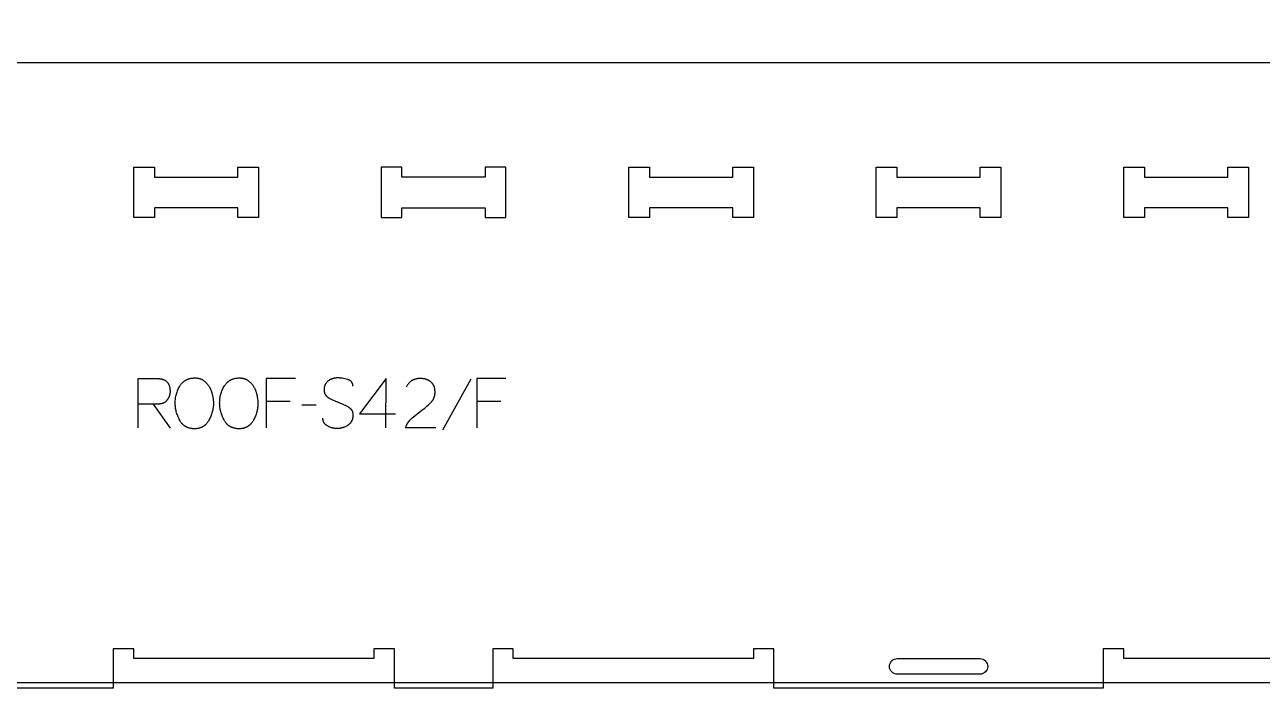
# Model space of a CAD drawing. Extents: x -13885 to -10701, y -84343 to -75479.
# Drawn here: x -12297 to -11547, y -78726 to -78324 of the extents above; entities that cross this region are included whole.
import ezdxf

# ---------------------------------------------------------------- set-up
doc = ezdxf.new("R2010")
doc.units = 0
for name, color, linetype in [('0_SHEET_SPRUCEPLY_2440X122', 1, 'CONTINUOUS'), ('1_ANYTOOL_1MMDEEP_LABELS_S', 2, 'CONTINUOUS'), ('3_ANYTOOL_CUTTHROUGH_INSID', 4, 'CONTINUOUS'), ('4_ANYTOOL_CUTTHROUGH_OUTSI', 5, 'CONTINUOUS')]:
    doc.layers.add(name, color=color, linetype=linetype)

msp = doc.modelspace()

# ---------------------------------------------------------------- linework, layer by layer
at = {"layer": '0_SHEET_SPRUCEPLY_2440X122'}
msp.add_lwpolyline([(-13513.11, -77502.96), (-13513.11, -78722.96), (-11073.11, -78722.96), (-11073.11, -77502.96)], close=True, dxfattribs=at)
at = {"layer": '1_ANYTOOL_1MMDEEP_LABELS_S'}
for points in [[(-12228.06, -78568.49), (-12228.06, -78538.49), (-12216.7, -78538.49), (-12216.21, -78538.5), (-12215.73, -78538.52), (-12215.5, -78538.54), (-12215.27, -78538.56), (-12215.05, -78538.59), (-12214.83, -78538.61), (-12214.61, -78538.65), (-12214.4, -78538.68), (-12214.19, -78538.72), (-12213.99, -78538.77), (-12213.79, -78538.81), (-12213.59, -78538.87), (-12213.4, -78538.92), (-12213.21, -78538.98), (-12213.03, -78539.04), (-12212.84, -78539.11), (-12212.67, -78539.18), (-12212.49, -78539.26), (-12212.32, -78539.34), (-12212.16, -78539.42), (-12212, -78539.5), (-12211.84, -78539.59), (-12211.69, -78539.69), (-12211.54, -78539.79), (-12211.39, -78539.89), (-12211.25, -78539.99), (-12211.11, -78540.1), (-12210.98, -78540.21), (-12210.85, -78540.33), (-12210.72, -78540.45), (-12210.6, -78540.58), (-12210.48, -78540.7), (-12210.36, -78540.84), (-12210.25, -78540.97), (-12210.15, -78541.11), (-12210.04, -78541.26), (-12209.94, -78541.4), (-12209.85, -78541.55), (-12209.76, -78541.71), (-12209.67, -78541.87), (-12209.58, -78542.03), (-12209.5, -78542.2), (-12209.43, -78542.37), (-12209.36, -78542.54), (-12209.29, -78542.72), (-12209.22, -78542.9), (-12209.16, -78543.09), (-12209.11, -78543.28), (-12209.06, -78543.47), (-12209.01, -78543.67), (-12208.96, -78543.87), (-12208.92, -78544.07), (-12208.88, -78544.28), (-12208.85, -78544.5), (-12208.82, -78544.71), (-12208.8, -78544.93), (-12208.78, -78545.16), (-12208.76, -78545.38), (-12208.73, -78545.85), (-12208.73, -78546.33), (-12208.73, -78546.51), (-12208.73, -78546.69), (-12208.74, -78546.86), (-12208.75, -78547.03), (-12208.77, -78547.21), (-12208.79, -78547.38), (-12208.81, -78547.55), (-12208.84, -78547.72), (-12208.87, -78547.89), (-12208.9, -78548.06), (-12208.94, -78548.22), (-12208.98, -78548.39), (-12209.02, -78548.55), (-12209.07, -78548.72), (-12209.12, -78548.88), (-12209.17, -78549.04), (-12209.23, -78549.21), (-12209.29, -78549.37), (-12209.35, -78549.53), (-12209.42, -78549.69), (-12209.49, -78549.84), (-12209.57, -78550), (-12209.65, -78550.16), (-12209.73, -78550.31), (-12209.81, -78550.47), (-12209.9, -78550.62), (-12209.99, -78550.77), (-12210.09, -78550.92), (-12210.19, -78551.07), (-12210.29, -78551.22), (-12210.4, -78551.37), (-12210.51, -78551.52), (-12210.62, -78551.66), (-12210.73, -78551.81), (-12210.85, -78551.94), (-12210.97, -78552.07), (-12211.09, -78552.2), (-12211.22, -78552.32), (-12211.34, -78552.44), (-12211.47, -78552.56), (-12211.6, -78552.67), (-12211.74, -78552.77), (-12211.87, -78552.87), (-12212.01, -78552.97), (-12212.15, -78553.06), (-12212.3, -78553.15), (-12212.44, -78553.23), (-12212.59, -78553.31), (-12212.74, -78553.38), (-12212.89, -78553.45), (-12213.05, -78553.52), (-12213.21, -78553.58), (-12213.37, -78553.64), (-12213.53, -78553.69), (-12213.69, -78553.73), (-12213.86, -78553.78), (-12214.03, -78553.82), (-12214.2, -78553.85), (-12214.38, -78553.88), (-12214.55, -78553.91), (-12214.73, -78553.93), (-12214.91, -78553.94), (-12215.1, -78553.96), (-12217.02, -78554.03), (-12219.06, -78554.05), (-12228.01, -78554.05)], [(-12132.78, -78538.49), (-12150.44, -78538.49), (-12150.44, -78568.49)], [(-12097.9, -78543.08), (-12097.9, -78542.89), (-12097.91, -78542.8), (-12097.91, -78542.7), (-12097.92, -78542.61), (-12097.93, -78542.52), (-12097.94, -78542.44), (-12097.95, -78542.35), (-12097.96, -78542.26), (-12097.98, -78542.18), (-12097.99, -78542.09), (-12098.01, -78542.01), (-12098.03, -78541.93), (-12098.05, -78541.85), (-12098.08, -78541.77), (-12098.1, -78541.69), (-12098.13, -78541.61), (-12098.16, -78541.53), (-12098.19, -78541.46), (-12098.22, -78541.38), (-12098.25, -78541.31), (-12098.29, -78541.23), (-12098.32, -78541.16), (-12098.36, -78541.09), (-12098.4, -78541.02), (-12098.44, -78540.95), (-12098.48, -78540.88), (-12098.53, -78540.82), (-12098.57, -78540.75), (-12098.62, -78540.69), (-12098.67, -78540.62), (-12098.72, -78540.56), (-12098.77, -78540.5), (-12098.82, -78540.44), (-12098.88, -78540.38), (-12098.94, -78540.32), (-12098.99, -78540.26), (-12099.05, -78540.2), (-12099.12, -78540.15), (-12099.18, -78540.09), (-12099.24, -78540.04), (-12099.31, -78539.99), (-12099.38, -78539.94), (-12099.45, -78539.89), (-12099.52, -78539.84), (-12099.59, -78539.79), (-12099.67, -78539.74), (-12099.74, -78539.69), (-12099.82, -78539.65), (-12099.9, -78539.6), (-12099.98, -78539.56), (-12100.06, -78539.52), (-12100.23, -78539.44), (-12100.41, -78539.36), (-12100.59, -78539.29), (-12100.78, -78539.22), (-12100.97, -78539.15), (-12101.18, -78539.09), (-12101.99, -78538.87), (-12102.79, -78538.68), (-12103.57, -78538.52), (-12104.34, -78538.38), (-12104.72, -78538.33), (-12105.1, -78538.28), (-12105.47, -78538.24), (-12105.84, -78538.21), (-12106.21, -78538.18), (-12106.57, -78538.16), (-12106.93, -78538.15), (-12107.28, -78538.15), (-12107.48, -78538.15), (-12107.67, -78538.16), (-12107.86, -78538.16), (-12108.06, -78538.18), (-12108.25, -78538.19), (-12108.43, -78538.21), (-12108.62, -78538.24), (-12108.81, -78538.26), (-12108.99, -78538.29), (-12109.18, -78538.33), (-12109.36, -78538.36), (-12109.54, -78538.4), (-12109.72, -78538.45), (-12109.9, -78538.5), (-12110.08, -78538.55), (-12110.25, -78538.6), (-12110.43, -78538.66), (-12110.6, -78538.72), (-12110.77, -78538.79), (-12110.94, -78538.86), (-12111.11, -78538.93), (-12111.28, -78539.01), (-12111.45, -78539.09), (-12111.61, -78539.17), (-12111.78, -78539.26), (-12111.94, -78539.35), (-12112.11, -78539.45), (-12112.27, -78539.54), (-12112.43, -78539.64), (-12112.58, -78539.75), (-12112.74, -78539.86), (-12112.9, -78539.97), (-12113.05, -78540.09), (-12113.2, -78540.2), (-12113.34, -78540.33), (-12113.48, -78540.45), (-12113.61, -78540.58), (-12113.74, -78540.71), (-12113.87, -78540.84), (-12113.99, -78540.98), (-12114.1, -78541.12), (-12114.21, -78541.26), (-12114.31, -78541.41), (-12114.41, -78541.56), (-12114.51, -78541.71), (-12114.6, -78541.86), (-12114.68, -78542.02), (-12114.76, -78542.18), (-12114.84, -78542.35), (-12114.91, -78542.51), (-12114.97, -78542.68), (-12115.03, -78542.86), (-12115.09, -78543.03), (-12115.14, -78543.21), (-12115.19, -78543.4), (-12115.23, -78543.58), (-12115.26, -78543.77), (-12115.3, -78543.96), (-12115.32, -78544.16), (-12115.34, -78544.35), (-12115.36, -78544.56), (-12115.37, -78544.76), (-12115.38, -78544.97), (-12115.38, -78545.18), (-12115.38, -78545.39), (-12115.37, -78545.6), (-12115.36, -78545.81), (-12115.34, -78546.02), (-12115.31, -78546.22), (-12115.28, -78546.41), (-12115.25, -78546.61), (-12115.21, -78546.79), (-12115.16, -78546.98), (-12115.11, -78547.16), (-12115.05, -78547.34), (-12114.99, -78547.52), (-12114.95, -78547.6), (-12114.92, -78547.69), (-12114.88, -78547.77), (-12114.84, -78547.85), (-12114.8, -78547.94), (-12114.76, -78548.02), (-12114.72, -78548.1), (-12114.68, -78548.18), (-12114.63, -78548.26), (-12114.59, -78548.33), (-12114.54, -78548.41), (-12114.49, -78548.49), (-12114.44, -78548.56), (-12114.39, -78548.63), (-12114.33, -78548.71), (-12114.28, -78548.78), (-12114.22, -78548.85), (-12114.17, -78548.92), (-12114.11, -78548.99), (-12114.05, -78549.06), (-12113.99, -78549.13), (-12113.92, -78549.19), (-12113.86, -78549.26), (-12113.79, -78549.32), (-12113.66, -78549.45), (-12113.52, -78549.57), (-12113.37, -78549.69), (-12113.22, -78549.81), (-12113.06, -78549.92), (-12112.9, -78550.03), (-12112.73, -78550.13), (-12112.56, -78550.23), (-12111.84, -78550.62), (-12111.11, -78551), (-12110.36, -78551.37), (-12109.6, -78551.73), (-12108.82, -78552.07), (-12108.02, -78552.41), (-12107.21, -78552.73), (-12106.38, -78553.04), (-12105.56, -78553.35), (-12104.75, -78553.68), (-12103.97, -78554.03), (-12103.2, -78554.39), (-12102.46, -78554.76), (-12101.73, -78555.15), (-12101.03, -78555.56), (-12100.34, -78555.98), (-12100.17, -78556.09), (-12100.02, -78556.2), (-12099.86, -78556.32), (-12099.79, -78556.38), (-12099.71, -78556.44), (-12099.64, -78556.5), (-12099.57, -78556.56), (-12099.5, -78556.63), (-12099.43, -78556.69), (-12099.37, -78556.76), (-12099.3, -78556.82), (-12099.24, -78556.89), (-12099.18, -78556.96), (-12099.12, -78557.03), (-12099.06, -78557.1), (-12099, -78557.17), (-12098.95, -78557.25), (-12098.89, -78557.32), (-12098.84, -78557.39), (-12098.79, -78557.47), (-12098.74, -78557.55), (-12098.69, -78557.62), (-12098.64, -78557.7), (-12098.6, -78557.78), (-12098.55, -78557.86), (-12098.51, -78557.94), (-12098.47, -78558.03), (-12098.43, -78558.11), (-12098.39, -78558.19), (-12098.35, -78558.28), (-12098.32, -78558.37), (-12098.28, -78558.45), (-12098.25, -78558.54), (-12098.22, -78558.63), (-12098.19, -78558.72), (-12098.16, -78558.81), (-12098.14, -78558.91), (-12098.09, -78559.09), (-12098.05, -78559.29), (-12098.01, -78559.48), (-12097.98, -78559.68), (-12097.95, -78559.88), (-12097.93, -78560.09), (-12097.92, -78560.3), (-12097.91, -78560.52), (-12097.91, -78560.74), (-12097.92, -78560.96), (-12097.92, -78561.19), (-12097.94, -78561.42), (-12097.96, -78561.65), (-12097.99, -78561.88), (-12098.02, -78562.1), (-12098.06, -78562.32), (-12098.1, -78562.54), (-12098.14, -78562.75), (-12098.2, -78562.96), (-12098.25, -78563.16), (-12098.31, -78563.37), (-12098.38, -78563.56), (-12098.45, -78563.76), (-12098.53, -78563.95), (-12098.61, -78564.13), (-12098.7, -78564.32), (-12098.79, -78564.5), (-12098.88, -78564.67), (-12098.99, -78564.84), (-12099.09, -78565.01), (-12099.2, -78565.18), (-12099.32, -78565.34), (-12099.44, -78565.49), (-12099.57, -78565.65), (-12099.7, -78565.79), (-12099.84, -78565.94), (-12099.98, -78566.08), (-12100.13, -78566.22), (-12100.28, -78566.35), (-12100.43, -78566.48), (-12100.6, -78566.61), (-12100.76, -78566.73), (-12100.94, -78566.85), (-12101.11, -78566.97), (-12101.47, -78567.19), (-12101.84, -78567.4), (-12102.2, -78567.59), (-12102.58, -78567.77), (-12102.95, -78567.93), (-12103.33, -78568.09), (-12103.52, -78568.16), (-12103.71, -78568.22), (-12103.9, -78568.29), (-12104.1, -78568.35), (-12104.29, -78568.4), (-12104.48, -78568.46), (-12104.68, -78568.51), (-12104.88, -78568.55), (-12105.07, -78568.59), (-12105.27, -78568.63), (-12105.47, -78568.67), (-12105.67, -78568.7), (-12105.87, -78568.73), (-12106.08, -78568.76), (-12106.48, -78568.8), (-12106.89, -78568.82), (-12107.31, -78568.83), (-12107.72, -78568.83), (-12108.13, -78568.82), (-12108.53, -78568.79), (-12108.93, -78568.75), (-12109.32, -78568.7), (-12109.71, -78568.64), (-12110.1, -78568.56), (-12110.48, -78568.47), (-12110.86, -78568.37), (-12111.23, -78568.25), (-12111.6, -78568.12), (-12111.96, -78567.98), (-12112.32, -78567.83), (-12112.67, -78567.66), (-12113.02, -78567.48), (-12113.37, -78567.29), (-12113.54, -78567.19), (-12113.7, -78567.09), (-12113.86, -78566.98), (-12114.01, -78566.87), (-12114.16, -78566.76), (-12114.3, -78566.64), (-12114.44, -78566.53), (-12114.57, -78566.4), (-12114.7, -78566.28), (-12114.82, -78566.15), (-12114.93, -78566.02), (-12115.04, -78565.89), (-12115.09, -78565.82), (-12115.15, -78565.76), (-12115.2, -78565.69), (-12115.24, -78565.62), (-12115.29, -78565.55), (-12115.34, -78565.48), (-12115.38, -78565.4), (-12115.43, -78565.33), (-12115.47, -78565.26), (-12115.51, -78565.18), (-12115.55, -78565.11), (-12115.59, -78565.03), (-12115.62, -78564.96), (-12115.66, -78564.88), (-12115.69, -78564.8), (-12115.73, -78564.72), (-12115.76, -78564.64), (-12115.79, -78564.56), (-12115.82, -78564.48), (-12115.84, -78564.4), (-12115.9, -78564.24), (-12115.94, -78564.07), (-12115.98, -78563.9), (-12116.02, -78563.72), (-12116.05, -78563.55), (-12116.07, -78563.37), (-12116.09, -78563.19), (-12116.1, -78563), (-12116.11, -78562.81), (-12116.11, -78562.62)], [(-12077.88, -78568.49), (-12077.84, -78538.45), (-12093.87, -78559.83)], [(-12047.67, -78568.45), (-12065.97, -78568.41), (-12065.82, -78567.95), (-12065.74, -78567.73), (-12065.66, -78567.5), (-12065.58, -78567.28), (-12065.49, -78567.07), (-12065.39, -78566.85), (-12065.3, -78566.64), (-12065.2, -78566.43), (-12065.1, -78566.22), (-12064.99, -78566.02), (-12064.88, -78565.81), (-12064.76, -78565.61), (-12064.65, -78565.41), (-12064.52, -78565.22), (-12064.4, -78565.03), (-12064.27, -78564.83), (-12064.14, -78564.65), (-12064, -78564.46), (-12063.87, -78564.28), (-12063.72, -78564.09), (-12063.58, -78563.91), (-12063.43, -78563.74), (-12063.27, -78563.56), (-12063.12, -78563.39), (-12062.96, -78563.22), (-12062.79, -78563.06), (-12062.62, -78562.89), (-12062.45, -78562.73), (-12062.28, -78562.57), (-12061.92, -78562.26), (-12060.44, -78561.04), (-12058.95, -78559.85), (-12057.44, -78558.69), (-12055.92, -78557.56), (-12055.16, -78557), (-12054.43, -78556.43), (-12053.72, -78555.86), (-12053.03, -78555.27), (-12052.37, -78554.68), (-12051.72, -78554.08), (-12051.1, -78553.47), (-12050.5, -78552.85), (-12050.35, -78552.69), (-12050.21, -78552.53), (-12050.08, -78552.37), (-12049.95, -78552.21), (-12049.82, -78552.04), (-12049.7, -78551.88), (-12049.58, -78551.71), (-12049.47, -78551.53), (-12049.36, -78551.36), (-12049.25, -78551.18), (-12049.16, -78551), (-12049.06, -78550.82), (-12048.97, -78550.64), (-12048.89, -78550.45), (-12048.81, -78550.26), (-12048.73, -78550.07), (-12048.66, -78549.88), (-12048.59, -78549.69), (-12048.53, -78549.49), (-12048.47, -78549.29), (-12048.42, -78549.09), (-12048.37, -78548.88), (-12048.33, -78548.68), (-12048.29, -78548.47), (-12048.25, -78548.26), (-12048.22, -78548.05), (-12048.2, -78547.83), (-12048.18, -78547.61), (-12048.16, -78547.39), (-12048.15, -78547.17), (-12048.14, -78546.95), (-12048.14, -78546.72), (-12048.14, -78546.47), (-12048.15, -78546.22), (-12048.16, -78545.98), (-12048.18, -78545.74), (-12048.2, -78545.51), (-12048.23, -78545.28), (-12048.26, -78545.05), (-12048.3, -78544.83), (-12048.34, -78544.61), (-12048.39, -78544.39), (-12048.44, -78544.18), (-12048.5, -78543.97), (-12048.56, -78543.76), (-12048.62, -78543.56), (-12048.7, -78543.37), (-12048.77, -78543.17), (-12048.85, -78542.98), (-12048.94, -78542.8), (-12049.03, -78542.62), (-12049.13, -78542.44), (-12049.23, -78542.26), (-12049.34, -78542.09), (-12049.45, -78541.93), (-12049.56, -78541.76), (-12049.68, -78541.6), (-12049.81, -78541.45), (-12049.94, -78541.29), (-12050.08, -78541.15), (-12050.22, -78541), (-12050.36, -78540.86), (-12050.51, -78540.72), (-12050.67, -78540.59), (-12050.83, -78540.46), (-12050.99, -78540.34), (-12051.16, -78540.22), (-12051.32, -78540.1), (-12051.49, -78539.99), (-12051.66, -78539.88), (-12051.84, -78539.77), (-12052.02, -78539.67), (-12052.2, -78539.58), (-12052.38, -78539.48), (-12052.56, -78539.4), (-12052.75, -78539.31), (-12052.94, -78539.23), (-12053.14, -78539.16), (-12053.33, -78539.08), (-12053.53, -78539.02), (-12053.73, -78538.95), (-12053.93, -78538.89), (-12054.14, -78538.84), (-12054.35, -78538.79), (-12054.56, -78538.74), (-12054.77, -78538.7), (-12054.99, -78538.66), (-12055.21, -78538.62), (-12055.43, -78538.59), (-12055.66, -78538.57), (-12055.88, -78538.54), (-12056.11, -78538.52), (-12056.34, -78538.51), (-12056.58, -78538.5), (-12057.06, -78538.49), (-12057.42, -78538.5), (-12057.78, -78538.51), (-12058.13, -78538.54), (-12058.48, -78538.57), (-12058.82, -78538.62), (-12059.16, -78538.67), (-12059.48, -78538.74), (-12059.8, -78538.81), (-12060.12, -78538.89), (-12060.27, -78538.94), (-12060.43, -78538.99), (-12060.58, -78539.04), (-12060.73, -78539.09), (-12060.87, -78539.15), (-12061.02, -78539.21), (-12061.17, -78539.27), (-12061.31, -78539.33), (-12061.45, -78539.4), (-12061.59, -78539.47), (-12061.73, -78539.54), (-12061.87, -78539.61), (-12062, -78539.69), (-12062.13, -78539.77), (-12062.27, -78539.85), (-12062.4, -78539.93), (-12062.52, -78540.02), (-12062.65, -78540.1), (-12062.78, -78540.2), (-12062.9, -78540.29), (-12063.02, -78540.39), (-12063.14, -78540.48), (-12063.26, -78540.58), (-12063.38, -78540.69), (-12063.49, -78540.79), (-12063.61, -78540.9), (-12063.72, -78541.01), (-12063.83, -78541.13), (-12063.94, -78541.24), (-12064.05, -78541.36), (-12064.15, -78541.48), (-12064.26, -78541.6), (-12064.46, -78541.86), (-12064.66, -78542.12), (-12064.85, -78542.4), (-12065.03, -78542.68), (-12065.21, -78542.97), (-12065.38, -78543.28), (-12065.54, -78543.59)], [(-12026.46, -78538.96), (-12043.64, -78569.73)], [(-12005.2, -78538.49), (-12022.86, -78538.49), (-12022.86, -78568.49)], [(-12219.06, -78554.05), (-12208.6, -78568.53)], [(-12135.96, -78552.46), (-12150.44, -78552.46)], [(-12120.14, -78554.61), (-12128.93, -78554.69)], [(-12008.37, -78552.46), (-12022.86, -78552.46)], [(-12093.87, -78559.83), (-12072.1, -78559.83)]]:
    msp.add_lwpolyline(points, dxfattribs=at)
for points in [[(-12193.6, -78538.15), (-12193.23, -78538.15), (-12192.86, -78538.17), (-12192.5, -78538.2), (-12192.15, -78538.24), (-12191.98, -78538.27), (-12191.81, -78538.29), (-12191.64, -78538.32), (-12191.47, -78538.36), (-12191.31, -78538.39), (-12191.15, -78538.43), (-12190.98, -78538.47), (-12190.82, -78538.52), (-12190.66, -78538.57), (-12190.51, -78538.62), (-12190.35, -78538.67), (-12190.2, -78538.73), (-12190.05, -78538.79), (-12189.9, -78538.85), (-12189.75, -78538.91), (-12189.6, -78538.98), (-12189.46, -78539.05), (-12189.32, -78539.12), (-12189.18, -78539.2), (-12189.04, -78539.28), (-12188.9, -78539.36), (-12188.76, -78539.45), (-12188.63, -78539.54), (-12188.5, -78539.63), (-12188.24, -78539.81), (-12187.98, -78540.01), (-12187.74, -78540.21), (-12187.49, -78540.42), (-12187.26, -78540.63), (-12187.03, -78540.85), (-12186.8, -78541.07), (-12186.59, -78541.3), (-12186.37, -78541.54), (-12186.17, -78541.78), (-12185.96, -78542.03), (-12185.77, -78542.29), (-12185.58, -78542.55), (-12185.4, -78542.82), (-12185.22, -78543.1), (-12185.05, -78543.38), (-12184.88, -78543.66), (-12184.72, -78543.95), (-12184.57, -78544.25), (-12184.42, -78544.54), (-12184.28, -78544.84), (-12184.14, -78545.15), (-12184.01, -78545.45), (-12183.88, -78545.77), (-12183.76, -78546.08), (-12183.65, -78546.4), (-12183.54, -78546.72), (-12183.43, -78547.05), (-12183.34, -78547.38), (-12183.24, -78547.71), (-12183.16, -78548.05), (-12183.08, -78548.39), (-12182.93, -78549.07), (-12182.8, -78549.75), (-12182.7, -78550.42), (-12182.61, -78551.08), (-12182.54, -78551.74), (-12182.49, -78552.38), (-12182.46, -78553.03), (-12182.46, -78553.66), (-12182.47, -78554.3), (-12182.5, -78554.94), (-12182.55, -78555.58), (-12182.63, -78556.21), (-12182.73, -78556.85), (-12182.84, -78557.49), (-12182.98, -78558.13), (-12183.15, -78558.76), (-12183.33, -78559.4), (-12183.53, -78560.04), (-12183.76, -78560.68), (-12184.01, -78561.31), (-12184.28, -78561.95), (-12184.57, -78562.59), (-12184.88, -78563.23), (-12185.22, -78563.86), (-12185.4, -78564.18), (-12185.58, -78564.48), (-12185.77, -78564.77), (-12185.96, -78565.06), (-12186.16, -78565.33), (-12186.37, -78565.6), (-12186.58, -78565.85), (-12186.8, -78566.09), (-12186.91, -78566.21), (-12187.03, -78566.33), (-12187.14, -78566.44), (-12187.26, -78566.55), (-12187.38, -78566.66), (-12187.5, -78566.77), (-12187.62, -78566.87), (-12187.74, -78566.97), (-12187.87, -78567.07), (-12187.99, -78567.16), (-12188.12, -78567.26), (-12188.25, -78567.35), (-12188.38, -78567.44), (-12188.51, -78567.52), (-12188.65, -78567.61), (-12188.78, -78567.69), (-12188.92, -78567.77), (-12189.06, -78567.84), (-12189.2, -78567.92), (-12189.34, -78567.99), (-12189.48, -78568.05), (-12189.63, -78568.12), (-12189.77, -78568.18), (-12189.92, -78568.25), (-12190.07, -78568.3), (-12190.22, -78568.36), (-12190.38, -78568.41), (-12190.53, -78568.46), (-12190.84, -78568.56), (-12191.16, -78568.64), (-12191.49, -78568.72), (-12191.82, -78568.78), (-12192.16, -78568.84), (-12192.5, -78568.88), (-12192.85, -78568.92), (-12193.21, -78568.94), (-12193.57, -78568.96), (-12193.94, -78568.96), (-12194.32, -78568.96), (-12194.7, -78568.94), (-12195.07, -78568.92), (-12195.43, -78568.88), (-12195.79, -78568.84), (-12196.14, -78568.78), (-12196.48, -78568.71), (-12196.81, -78568.64), (-12197.14, -78568.55), (-12197.47, -78568.46), (-12197.62, -78568.4), (-12197.78, -78568.35), (-12197.94, -78568.29), (-12198.09, -78568.23), (-12198.24, -78568.17), (-12198.39, -78568.11), (-12198.54, -78568.04), (-12198.69, -78567.97), (-12198.83, -78567.9), (-12198.98, -78567.82), (-12199.12, -78567.75), (-12199.26, -78567.67), (-12199.4, -78567.58), (-12199.54, -78567.5), (-12199.67, -78567.41), (-12199.81, -78567.32), (-12199.94, -78567.23), (-12200.07, -78567.13), (-12200.2, -78567.04), (-12200.32, -78566.94), (-12200.45, -78566.83), (-12200.57, -78566.73), (-12200.7, -78566.62), (-12200.82, -78566.51), (-12200.93, -78566.4), (-12201.05, -78566.28), (-12201.17, -78566.17), (-12201.28, -78566.05), (-12201.39, -78565.92), (-12201.5, -78565.8), (-12201.72, -78565.54), (-12201.93, -78565.27), (-12202.13, -78564.99), (-12202.33, -78564.7), (-12202.52, -78564.4), (-12202.7, -78564.1), (-12202.88, -78563.78), (-12203.21, -78563.13), (-12203.52, -78562.48), (-12203.82, -78561.83), (-12204.09, -78561.18), (-12204.33, -78560.53), (-12204.56, -78559.88), (-12204.77, -78559.23), (-12204.95, -78558.58), (-12205.11, -78557.93), (-12205.25, -78557.28), (-12205.37, -78556.63), (-12205.47, -78555.97), (-12205.54, -78555.32), (-12205.6, -78554.67), (-12205.63, -78554.02), (-12205.64, -78553.36), (-12205.63, -78552.67), (-12205.6, -78551.98), (-12205.54, -78551.3), (-12205.46, -78550.62), (-12205.36, -78549.95), (-12205.23, -78549.29), (-12205.09, -78548.63), (-12204.92, -78547.98), (-12204.73, -78547.33), (-12204.51, -78546.69), (-12204.27, -78546.06), (-12204.01, -78545.43), (-12203.73, -78544.8), (-12203.43, -78544.19), (-12203.1, -78543.58), (-12202.75, -78542.97), (-12202.56, -78542.67), (-12202.37, -78542.39), (-12202.18, -78542.11), (-12201.97, -78541.84), (-12201.76, -78541.58), (-12201.54, -78541.33), (-12201.32, -78541.09), (-12201.09, -78540.86), (-12200.97, -78540.75), (-12200.85, -78540.64), (-12200.73, -78540.53), (-12200.61, -78540.43), (-12200.49, -78540.32), (-12200.36, -78540.22), (-12200.23, -78540.13), (-12200.11, -78540.03), (-12199.97, -78539.94), (-12199.84, -78539.85), (-12199.71, -78539.76), (-12199.57, -78539.67), (-12199.44, -78539.59), (-12199.3, -78539.51), (-12199.16, -78539.43), (-12199.01, -78539.35), (-12198.87, -78539.28), (-12198.72, -78539.21), (-12198.43, -78539.07), (-12198.13, -78538.94), (-12197.82, -78538.83), (-12197.5, -78538.72), (-12197.18, -78538.62), (-12196.85, -78538.53), (-12196.52, -78538.45), (-12196.17, -78538.38), (-12195.83, -78538.32), (-12195.47, -78538.27), (-12195.11, -78538.22), (-12194.74, -78538.19), (-12194.37, -78538.17), (-12193.99, -78538.15)], [(-12166.64, -78538.15), (-12166.27, -78538.15), (-12165.9, -78538.17), (-12165.55, -78538.2), (-12165.2, -78538.24), (-12165.02, -78538.27), (-12164.85, -78538.29), (-12164.68, -78538.32), (-12164.52, -78538.36), (-12164.35, -78538.39), (-12164.19, -78538.43), (-12164.03, -78538.47), (-12163.87, -78538.52), (-12163.71, -78538.57), (-12163.55, -78538.62), (-12163.4, -78538.67), (-12163.24, -78538.73), (-12163.09, -78538.79), (-12162.94, -78538.85), (-12162.79, -78538.91), (-12162.65, -78538.98), (-12162.5, -78539.05), (-12162.36, -78539.12), (-12162.22, -78539.2), (-12162.08, -78539.28), (-12161.94, -78539.36), (-12161.81, -78539.45), (-12161.67, -78539.54), (-12161.54, -78539.63), (-12161.28, -78539.81), (-12161.03, -78540.01), (-12160.78, -78540.21), (-12160.54, -78540.42), (-12160.3, -78540.63), (-12160.07, -78540.85), (-12159.85, -78541.07), (-12159.63, -78541.3), (-12159.42, -78541.54), (-12159.21, -78541.78), (-12159.01, -78542.03), (-12158.81, -78542.29), (-12158.62, -78542.55), (-12158.44, -78542.82), (-12158.26, -78543.1), (-12158.09, -78543.38), (-12157.92, -78543.66), (-12157.76, -78543.95), (-12157.61, -78544.25), (-12157.46, -78544.54), (-12157.32, -78544.84), (-12157.18, -78545.15), (-12157.05, -78545.45), (-12156.92, -78545.77), (-12156.8, -78546.08), (-12156.69, -78546.4), (-12156.58, -78546.72), (-12156.48, -78547.05), (-12156.38, -78547.38), (-12156.29, -78547.71), (-12156.2, -78548.05), (-12156.12, -78548.39), (-12155.97, -78549.07), (-12155.85, -78549.75), (-12155.74, -78550.42), (-12155.65, -78551.08), (-12155.59, -78551.74), (-12155.54, -78552.38), (-12155.51, -78553.03), (-12155.5, -78553.66), (-12155.51, -78554.3), (-12155.54, -78554.94), (-12155.6, -78555.58), (-12155.67, -78556.21), (-12155.77, -78556.85), (-12155.89, -78557.49), (-12156.03, -78558.13), (-12156.19, -78558.76), (-12156.37, -78559.4), (-12156.58, -78560.04), (-12156.8, -78560.68), (-12157.05, -78561.31), (-12157.32, -78561.95), (-12157.61, -78562.59), (-12157.93, -78563.23), (-12158.26, -78563.86), (-12158.44, -78564.18), (-12158.62, -78564.48), (-12158.81, -78564.77), (-12159, -78565.06), (-12159.2, -78565.33), (-12159.41, -78565.6), (-12159.62, -78565.85), (-12159.84, -78566.09), (-12159.96, -78566.21), (-12160.07, -78566.33), (-12160.18, -78566.44), (-12160.3, -78566.55), (-12160.42, -78566.66), (-12160.54, -78566.77), (-12160.66, -78566.87), (-12160.78, -78566.97), (-12160.91, -78567.07), (-12161.04, -78567.16), (-12161.16, -78567.26), (-12161.29, -78567.35), (-12161.42, -78567.44), (-12161.56, -78567.52), (-12161.69, -78567.61), (-12161.82, -78567.69), (-12161.96, -78567.77), (-12162.1, -78567.84), (-12162.24, -78567.92), (-12162.38, -78567.99), (-12162.53, -78568.05), (-12162.67, -78568.12), (-12162.82, -78568.18), (-12162.96, -78568.25), (-12163.11, -78568.3), (-12163.27, -78568.36), (-12163.42, -78568.41), (-12163.57, -78568.46), (-12163.89, -78568.56), (-12164.2, -78568.64), (-12164.53, -78568.72), (-12164.86, -78568.78), (-12165.2, -78568.84), (-12165.54, -78568.88), (-12165.89, -78568.92), (-12166.25, -78568.94), (-12166.61, -78568.96), (-12166.98, -78568.96), (-12167.37, -78568.96), (-12167.74, -78568.94), (-12168.11, -78568.92), (-12168.47, -78568.88), (-12168.83, -78568.84), (-12169.18, -78568.78), (-12169.52, -78568.71), (-12169.86, -78568.64), (-12170.19, -78568.55), (-12170.51, -78568.46), (-12170.67, -78568.4), (-12170.82, -78568.35), (-12170.98, -78568.29), (-12171.13, -78568.23), (-12171.29, -78568.17), (-12171.44, -78568.11), (-12171.58, -78568.04), (-12171.73, -78567.97), (-12171.88, -78567.9), (-12172.02, -78567.82), (-12172.16, -78567.75), (-12172.3, -78567.67), (-12172.44, -78567.58), (-12172.58, -78567.5), (-12172.71, -78567.41), (-12172.85, -78567.32), (-12172.98, -78567.23), (-12173.11, -78567.13), (-12173.24, -78567.04), (-12173.37, -78566.94), (-12173.49, -78566.83), (-12173.62, -78566.73), (-12173.74, -78566.62), (-12173.86, -78566.51), (-12173.98, -78566.4), (-12174.09, -78566.28), (-12174.21, -78566.17), (-12174.32, -78566.05), (-12174.44, -78565.92), (-12174.55, -78565.8), (-12174.76, -78565.54), (-12174.97, -78565.27), (-12175.18, -78564.99), (-12175.37, -78564.7), (-12175.56, -78564.4), (-12175.74, -78564.1), (-12175.92, -78563.78), (-12176.25, -78563.13), (-12176.57, -78562.48), (-12176.86, -78561.83), (-12177.13, -78561.18), (-12177.38, -78560.53), (-12177.6, -78559.88), (-12177.81, -78559.23), (-12177.99, -78558.58), (-12178.15, -78557.93), (-12178.29, -78557.28), (-12178.41, -78556.63), (-12178.51, -78555.97), (-12178.59, -78555.32), (-12178.64, -78554.67), (-12178.67, -78554.02), (-12178.68, -78553.36), (-12178.67, -78552.67), (-12178.64, -78551.98), (-12178.58, -78551.3), (-12178.5, -78550.62), (-12178.4, -78549.95), (-12178.28, -78549.29), (-12178.13, -78548.63), (-12177.96, -78547.98), (-12177.77, -78547.33), (-12177.55, -78546.69), (-12177.32, -78546.06), (-12177.06, -78545.43), (-12176.77, -78544.8), (-12176.47, -78544.19), (-12176.14, -78543.58), (-12175.79, -78542.97), (-12175.61, -78542.67), (-12175.42, -78542.39), (-12175.22, -78542.11), (-12175.02, -78541.84), (-12174.8, -78541.58), (-12174.59, -78541.33), (-12174.36, -78541.09), (-12174.13, -78540.86), (-12174.02, -78540.75), (-12173.9, -78540.64), (-12173.78, -78540.53), (-12173.65, -78540.43), (-12173.53, -78540.32), (-12173.4, -78540.22), (-12173.28, -78540.13), (-12173.15, -78540.03), (-12173.02, -78539.94), (-12172.89, -78539.85), (-12172.75, -78539.76), (-12172.62, -78539.67), (-12172.48, -78539.59), (-12172.34, -78539.51), (-12172.2, -78539.43), (-12172.06, -78539.35), (-12171.91, -78539.28), (-12171.77, -78539.21), (-12171.47, -78539.07), (-12171.17, -78538.94), (-12170.86, -78538.83), (-12170.55, -78538.72), (-12170.22, -78538.62), (-12169.89, -78538.53), (-12169.56, -78538.45), (-12169.22, -78538.38), (-12168.87, -78538.32), (-12168.51, -78538.27), (-12168.15, -78538.22), (-12167.78, -78538.19), (-12167.41, -78538.17), (-12167.03, -78538.15)]]:
    msp.add_lwpolyline(points, close=True, dxfattribs=at)
at = {"layer": '3_ANYTOOL_CUTTHROUGH_INSID', "color": 4}
for points in [[(-12167.72, -78416.39), (-12167.72, -78410.39), (-12155.22, -78410.39), (-12155.22, -78440.89), (-12167.72, -78440.89), (-12167.72, -78434.89), (-12218.22, -78434.89), (-12218.22, -78440.89), (-12230.72, -78440.89), (-12230.72, -78410.39), (-12218.22, -78410.39), (-12218.22, -78416.39)], [(-12017.72, -78434.89), (-12017.72, -78440.89), (-12005.22, -78440.89), (-12005.22, -78410.39), (-12017.72, -78410.39), (-12017.72, -78416.39), (-12068.22, -78416.39), (-12068.22, -78410.39), (-12080.72, -78410.39), (-12080.72, -78440.89), (-12068.22, -78440.89), (-12068.22, -78434.89)], [(-11918.22, -78434.89), (-11918.22, -78440.89), (-11930.72, -78440.89), (-11930.72, -78410.39), (-11918.22, -78410.39), (-11918.22, -78416.39), (-11867.72, -78416.39), (-11867.72, -78410.39), (-11855.22, -78410.39), (-11855.22, -78440.89), (-11867.72, -78440.89), (-11867.72, -78434.89)], [(-11717.72, -78434.89), (-11768.22, -78434.89), (-11768.22, -78440.89), (-11780.72, -78440.89), (-11780.72, -78410.39), (-11768.22, -78410.39), (-11768.22, -78416.39), (-11717.72, -78416.39), (-11717.72, -78410.39), (-11705.22, -78410.39), (-11705.22, -78440.89), (-11717.72, -78440.89)], [(-11567.72, -78416.39), (-11567.72, -78410.39), (-11555.22, -78410.39), (-11555.22, -78440.89), (-11567.72, -78440.89), (-11567.72, -78434.89), (-11618.22, -78434.89), (-11618.22, -78440.89), (-11630.72, -78440.89), (-11630.72, -78410.39), (-11618.22, -78410.39), (-11618.22, -78416.39)]]:
    msp.add_lwpolyline(points, close=True, dxfattribs=at)
msp.add_lwpolyline([(-11767.97, -78717.89, -1), (-11767.97, -78708.39), (-11717.97, -78708.39, -1), (-11717.97, -78717.89)], format="xyb", close=True, dxfattribs=at)
at = {"layer": '4_ANYTOOL_CUTTHROUGH_OUTSI', "color": 5}
for points in [[(-12492.97, -78346.89), (-11592.97, -78346.89), (-11292.97, -78346.89)], [(-11485.22, -78708.39), (-11592.97, -78708.39), (-11630.72, -78708.39), (-11630.72, -78702.39), (-11643.22, -78702.39), (-11643.22, -78726.39), (-11842.72, -78726.39), (-11842.72, -78702.64), (-11842.72, -78702.39), (-11855.22, -78702.39), (-11855.22, -78708.39), (-11892.97, -78708.39), (-12000.72, -78708.39), (-12000.72, -78702.39), (-12013.22, -78702.39), (-12013.22, -78702.64), (-12013.22, -78726.39), (-12072.72, -78726.39), (-12072.72, -78702.64), (-12072.72, -78702.39), (-12085.22, -78702.39), (-12085.22, -78708.39), (-12230.72, -78708.39), (-12230.72, -78702.39), (-12243.22, -78702.39), (-12243.22, -78702.64), (-12243.22, -78726.39), (-12442.72, -78726.39)]]:
    msp.add_lwpolyline(points, dxfattribs=at)

doc.saveas('drawing.dxf')
